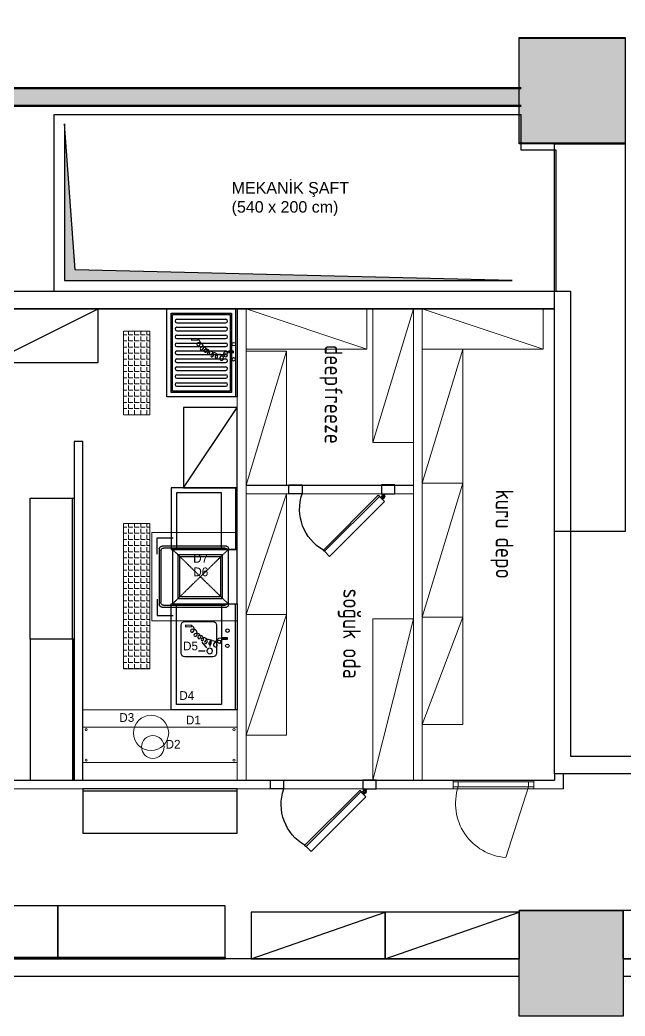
# Model space of a CAD drawing. Header units: millimetres. Extents: x 0 to 45949, y -31098 to 10954.
# Drawn here: x 28731 to 29418, y -7649 to -6518 of the extents above; entities that cross this region are included whole.
import ezdxf
from ezdxf import colors
from ezdxf.entities.mleader import LeaderData, LeaderLine
from ezdxf.enums import TextEntityAlignment as Align
from ezdxf.math import Vec2, Vec3

# ---------------------------------------------------------------- set-up
doc = ezdxf.new("R2010")
doc.units = ezdxf.units.MM
doc.linetypes.add('14.022_TASIYICI_+56.00$0$DUZ', pattern=[0])
doc.linetypes.add('DASHED', pattern=[0.75, 0.5, -0.25])
for name, color, linetype in [('14.022_CEKIRDEKLER_SAFTLAR_+56.00$0$YPM_BYM_SAFT', 252, 'Continuous'), ('14.022_CEKIRDEKLER_SAFTLAR_+56.00$0$YPM_NTS_YZ_SAFT', 252, 'Continuous'), ('14.022_PLAN_+56.00$0$YPM_DVR_GB 20cm', 252, 'Continuous'), ('14.022_TASIYICI_+56.00$0$YPM_STR_BA', 252, '14.022_TASIYICI_+56.00$0$DUZ'), ('14.022_TASIYICI_+56.00$0$YPM_STR_BAT', 252, 'Continuous'), ('A_YIRTIK_ALTDOSEME', 252, 'Continuous'), ('S2000-002 Çizgi', 7, 'Continuous'), ('S2000-034 Soğuk Oda', 1, 'Continuous')]:
    doc.layers.add(name, color=color, linetype=linetype)
for name, color, linetype, lineweight in [('Duvar', 5, 'Continuous', 35), ('iç ölçü', 7, 'Continuous', 15), ('mahal-yazi', 14, 'Continuous', 9), ('MOBİLYA TEFRİŞ', 35, 'Continuous', 15)]:
    doc.layers.add(name, color=color, linetype=linetype, lineweight=lineweight)
doc.styles.add('14.022_CEKIRDEKLER_SAFTLAR_+56.00$0$Standard', font='arial.ttf')
doc.styles.add('arial', font='isocpeur.ttf')
doc.styles.get("Standard").update_dxf_attribs({"font": 'arial.ttf'})
doc.styles.add('TAKSİM', font='GOTHIC.TTF', dxfattribs={"height": 20})

# ---------------------------------------------------------------- blocks, each defined once
blk = doc.blocks.new('A$C7EB32CAC')
at = {"layer": 'S2000-002 Çizgi'}
for points in [[(0, 75), (70, 75), (70, 73), (0, 73)], [(0, 75), (70, 75), (70, 0), (0, 0)], [(0, 57), (64, 57), (64, 6), (0, 6)]]:
    blk.add_lwpolyline(points, close=True, dxfattribs=at)
blk = doc.blocks.new('A$C7ED97EAE')
at = {"layer": 'S2000-002 Çizgi'}
for p, q in [((3.5, 88.5), (65.5, 88.5)), ((3.5, 15), (3.5, 88.5)), ((65.5, 88.5), (65.5, 15)), ((0, 3), (0, 76.5)), ((2, 78.5), (3.5, 78.5)), ((2, 5), (2, 75)), ((3.5, 78.5), (65.5, 78.5)), ((3.5, 76.5), (3.5, 76.5)), ((65.5, 78.5), (67, 78.5)), ((65.5, 76.5), (65.5, 76.5)), ((67, 75), (67, 5)), ((69, 76.5), (69, 3)), ((65.5, 15), (3.5, 15)), ((67, 15), (65.5, 15)), ((66, 0), (3, 0)), ((64, 2), (5, 2))]:
    blk.add_line(p, q, dxfattribs=at)
at = {"layer": 'S2000-002 Çizgi', "linetype": 'DASHED'}
for p, q in [((65.5, 78.5), (3.5, 15)), ((65.5, 15), (3.5, 78.5))]:
    blk.add_line(p, q, dxfattribs=at)
for points in [[(9.5, 21.5), (59.5, 21.5), (59.5, 71.5), (9.5, 71.5)], [(11.5, 23.5), (57.5, 23.5), (57.5, 69.5), (11.5, 69.5)]]:
    blk.add_lwpolyline(points, close=True, dxfattribs=at)
at = {"layer": 'S2000-002 Çizgi'}
for centre, radius, start, end in [((2, 76.5), 2, 90, 180), ((3.5, 75), 1.5, 90, 180), ((65.5, 75), 1.5, 0, 90), ((67, 76.5), 2, 0, 90), ((3, 3), 3, 180, 270), ((5, 5), 3, 180, 270), ((64, 5), 3, 270, 0), ((66, 3), 3, 270, 0)]:
    blk.add_arc(centre, radius, start, end, dxfattribs=at)
blk = doc.blocks.new('A$C44911D4B')
at = {"layer": 'S2000-034 Soğuk Oda'}
for points in [[(0, 81), (15, 81), (15, 71), (0, 71)], [(120, 81), (105, 81), (105, 71), (120, 71)]]:
    blk.add_lwpolyline(points, close=True, dxfattribs=at)
at = {"layer": 'S2000-034 Soğuk Oda', "color": 3, "linetype": 'ByBlock'}
for points in [[(12.8, 69.8, -0.39805), (12.9, 69.8), (16.2, 66.8), (14, 64.6), (11, 67.8, -0.39805), (11, 68)], [(13.9, 69.6, 0.617768), (14.4, 69.9), (14.5, 71), (11.3, 71), (11.4, 69.9, 0.617768), (11.9, 69.6, -0.364026)], [(11.5, 66.6), (11.4, 69.9, 0.617768), (11.9, 69.6, -0.364026), (13.9, 69.6, 0.617768), (14.4, 69.9), (14.3, 66.6, -0.39805), (14.2, 66.5), (11.6, 66.5, -0.39805)], [(79.5, 5.7, 0.491935), (80.9, 7.1), (18.7, 69.3, 0.499706), (17.3, 67.9)]]:
    blk.add_lwpolyline(points, format="xyb", close=True, dxfattribs=at)
blk.add_lwpolyline([(73.9, 0), (79.5, 5.7), (17.3, 67.9), (11.6, 62.2), (73.9, 0)], dxfattribs=at)
blk.add_circle((12.9, 67.9), 1, dxfattribs=at)
blk.add_circle((12.9, 67.9), 1, dxfattribs=at)
blk.add_arc((54.5, 53.5), 53.4, 299.6259, 19.0898, dxfattribs=at)
blk = doc.blocks.new('A$C7BE05278')
at = {"layer": 'S2000-002 Çizgi'}
h = blk.add_hatch(color=256, dxfattribs=at)
h.paths.add_polyline_path([(4.7, 9.9, -0.025454), (4.8, 10.4, 0.278063), (0.8, 7.5), (1.2, 7.3, -0.265675)])
h.paths.add_polyline_path([(5.4, 10.4, 0.028094), (4.8, 10.4, 0.025454), (4.7, 9.9, -0.030609), (5.2, 9.9, -0.027259)])
h.paths.add_polyline_path([(5.4, 10.4, 0.027259), (5.2, 9.9, -0.171751), (7.9, 9), (7.9, 9), (7.9, 9, -1.347305), (5.2, 7.1, -0.147228), (5.2, 9.9, 0.030609), (4.7, 9.9, 0.138731), (4.7, 7, 1.347306), (8.2, 9.4, 0.162476)])
h.paths.add_polyline_path([(12.5, 12.7), (12.7, 13.1, 0.483116), (4.8, 10.4, -0.028094), (5.4, 10.4, -0.470681)])
for p, q in [((14.4, 47.6), (14.3, 41.7)), ((14.4, 47.6), (14.3, 41.7)), ((16, 47.6), (14.4, 47.6)), ((16, 47.6), (14.4, 47.6)), ((15.1, 47.6), (15, 38.9)), ((15.9, 41.7), (16, 47.6)), ((15.9, 41.7), (16, 47.6)), ((14.3, 41.7), (15.9, 41.7)), ((14.3, 41.7), (15.9, 41.7)), ((0.5, 7.3), (0, 0)), ((0.5, 7.3), (0, 0)), ((0, 0), (1.9, 0)), ((1.5, 7.3), (0.5, 7.3)), ((1.5, 7.3), (0.5, 7.3)), ((1.9, 0), (1.5, 7.3)), ((1.9, 0), (1.5, 7.3))]:
    blk.add_line(p, q, dxfattribs=at)
for centre in [(6.3, 47.8), (23.5, 47.6)]:
    blk.add_circle(centre, 1.99, dxfattribs=at)
for centre, radius, start, end in [((17.8, 38.9), 2.86, 179.43, 359.43), ((19.1, 38.9), 1.6, 359.43, 179.43), ((25.1, 38.8), 7.64, 179.43, 242.0346), ((23.5, 30.9), 5.53, 105.7663, 225.7833), ((22.6, 34), 2.23, 242.0346, 105.7663), ((18.1, 21.1), 3.83, 52.4089, 229.1112), ((20, 25.6), 3.8, 74.9498, 261.6763), ((19.6, 23.1), 1.26, 261.6763, 52.4089), ((20.6, 27.9), 1.41, 225.7833, 74.9498), ((9.4, 8.6), 4.83, 57.0103, 197.5795), ((14.4, 12.6), 4.98, 103.1199, 200.7743), ((11.2, 11.3), 1.54, 200.7743, 57.0103), ((15.6, 16.7), 3.77, 86.0156, 220.6772), ((13.7, 15.7), 1.76, 236.8088, 103.1199), ((16.5, 19.2), 1.37, 229.1112, 116.3243), ((4.8, 5.6), 4.31, 51.245, 156.7533), ((6.4, 7.6), 1.7, 197.5795, 51.245)]:
    blk.add_arc(centre, radius, start, end, dxfattribs=at)
blk.add_solid([(15.9, 41.7), (14.3, 41.7), (16, 47.6), (14.4, 47.6)], dxfattribs=at)
blk = doc.blocks.new('A$C24883100')
at = {"layer": 'S2000-002 Çizgi'}
for p, q in [((30.7, 71.7), (29.6, 79.5)), ((34.5, 70.4), (39.6, 76.5)), ((36.2, 66.5), (44.1, 66.5))]:
    blk.add_line(p, q, dxfattribs=at)
for points in [[(0, 120), (0, 0), (75, 0), (75, 120)], [(0, 120), (0, 0), (2, 0), (2, 120)], [(18, 120), (18, 6), (69, 6), (69, 120)]]:
    blk.add_lwpolyline(points, close=True, dxfattribs=at)
blk.add_lwpolyline([(63.5, 64), (63.5, 96, 0.414214), (59.5, 100), (27.5, 100, 0.414214), (23.5, 96), (23.5, 64, 0.414214), (27.5, 60), (59.5, 60, 0.414214)], format="xyb", close=True, dxfattribs=at)
blk.add_circle((31.2, 66.7), 3.19, dxfattribs=at)
at = {"layer": 'S2000-002 Çizgi', "xscale": -1, "rotation": 90}
blk.add_blockref('A$C7BE05278', (58.8, 96), dxfattribs=at)
blk = doc.blocks.new('_TagSlot')
at = {"color": 0, "linetype": 'ByBlock', "lineweight": -2, "transparency": 16777216}
for p, q in [((-4, 4), (4, 4)), ((-4, -4), (4, -4))]:
    blk.add_line(p, q, dxfattribs=at)
for centre, start, end in [((-4, 0), 90, 270), ((4, 0), 270, 90)]:
    blk.add_arc(centre, 4, start, end, dxfattribs=at)
at = {"layer": 'MOBİLYA TEFRİŞ', "color": 0, "transparency": 16777216}
blk.add_attdef('TAGNUMBER', text='', height=3, dxfattribs=at).set_placement((0, -1.5), align=Align.CENTER)
blk = doc.blocks.new('A$C45344F17')
at = {"layer": 'S2000-002 Çizgi', "color": 254}
for p, q in [((12, 11.5), (12, 67)), ((16, 11.5), (16, 67)), ((21, 11.5), (21, 67)), ((25, 11.5), (25, 67)), ((30, 11.5), (30, 67)), ((34, 11.5), (34, 67)), ((39, 11.5), (39, 67)), ((43, 11.5), (43, 67)), ((48, 11.5), (48, 67)), ((52, 11.5), (52, 67)), ((57, 11.5), (57, 67)), ((61, 11.5), (61, 67)), ((66, 11.5), (66, 67)), ((70, 11.5), (70, 67)), ((75, 11.5), (75, 67)), ((79, 11.5), (79, 67)), ((84, 11.5), (84, 67)), ((88, 11.5), (88, 67))]:
    blk.add_line(p, q, dxfattribs=at)
at = {"layer": 'S2000-002 Çizgi'}
for points in [[(0, 80), (100, 80), (100, 0), (0, 0)], [(0, 80), (100, 80), (100, 78.5), (0, 78.5)], [(5, 73.5), (95, 73.5), (95, 5), (5, 5)], [(6.5, 72), (93.5, 72), (93.5, 6.5), (6.5, 6.5)]]:
    blk.add_lwpolyline(points, close=True, dxfattribs=at)
at = {"layer": 'S2000-002 Çizgi', "color": 254}
for centre, start, end in [((14, 67), 0, 180), ((23, 67), 0, 180), ((32, 67), 0, 180), ((41, 67), 0, 180), ((50, 67), 0, 180), ((59, 67), 0, 180), ((68, 67), 0, 180), ((77, 67), 0, 180), ((86, 67), 0, 180), ((14, 11.5), 180, 0), ((23, 11.5), 180, 0), ((32, 11.5), 180, 0), ((41, 11.5), 180, 0), ((50, 11.5), 180, 0), ((59, 11.5), 180, 0), ((68, 11.5), 180, 0), ((77, 11.5), 180, 0), ((86, 11.5), 180, 0)]:
    blk.add_arc(centre, 2, start, end, dxfattribs=at)
blk = doc.blocks.new('A$C19462346')
at = {"layer": 'S2000-002 Çizgi'}
for name, p in [('A$C45344F17', (0, 0)), ('A$C7BE05278', (34, 28.3))]:
    blk.add_blockref(name, p, dxfattribs=at)

msp = doc.modelspace()

# ---------------------------------------------------------------- hatches: boundary and pattern name
h = msp.add_hatch(color=256)
h.dxf.hatch_style = 1
h.paths.add_polyline_path([(29297.631, -6595.803), (28179.632, -6595.803), (28179.632, -6614.812), (29297.631, -6614.812)])
at = {"true_color": 0x636466}
h = msp.add_hatch(dxfattribs=at)
h.set_pattern_fill('ANSI36', color=251)
h.set_pattern_definition([(45, (4898.8125, -7258.612), (1.68379802, 6.1739261), [7.9375, -1.5875, 0, -1.5875])])
h.paths.add_polyline_path([(28177.631, -7528.803), (28059.632, -7528.803), (28059.632, -7648.803), (28177.631, -7648.803)])
h.paths.add_polyline_path([(29415.631, -7528.803), (29297.631, -7528.803), (29297.631, -7648.803), (29415.631, -7648.803)])
at = {"layer": '14.022_CEKIRDEKLER_SAFTLAR_+56.00$0$YPM_BYM_SAFT', "ltscale": 0.2}
h = msp.add_hatch(color=256, dxfattribs=at)
h.dxf.hatch_style = 1
h.paths.add_polyline_path([(28781.631, -6813.803), (29289.631, -6813.803), (28793.631, -6801.803), (28781.631, -6635.803)])
at = {"layer": '14.022_TASIYICI_+56.00$0$YPM_STR_BAT'}
for points in [[(29297.631, -6537.812), (29417.631, -6537.812), (29417.631, -6657.812), (29297.631, -6657.812)], [(29297.631, -6538.803), (29417.631, -6538.803), (29417.631, -6658.803), (29297.631, -6658.803)]]:
    msp.add_hatch(color=256, dxfattribs=at).paths.add_polyline_path(points)
at = {"layer": 'iç ölçü'}
h = msp.add_hatch(dxfattribs=at)
h.set_pattern_fill('ANGLE', color=256)
h.set_pattern_definition([(0, (11252.071, -3864.784), (0, 6.985), [5.08, -1.905]), (90, (11252.071, -3864.784), (-6.985, 4e-16), [5.08, -1.905])])
h.paths.add_polyline_path([(28848.586, -6966.28), (28878.586, -6966.28), (28878.586, -6871.28), (28848.586, -6871.28)])
h = msp.add_hatch(dxfattribs=at)
h.set_pattern_fill('ANGLE', color=256)
h.set_pattern_definition([(0, (11252.071, -4083.216), (0, 6.985), [5.08, -1.905]), (90, (11252.071, -4083.216), (-6.985, 4e-16), [5.08, -1.905])])
h.paths.add_polyline_path([(28848.586, -7254.713), (28878.586, -7254.713), (28878.586, -7089.713), (28848.586, -7089.713)])

# ---------------------------------------------------------------- linework, layer by layer
for p, q in [((28697.862, -6906.803), (28819.862, -6845.803)), ((28916.631, -7048.998), (28977.631, -6957.998)), ((28987.631, -7045.939), (29177.631, -7045.939)), ((28707.649, -7380.998), (29337.631, -7380.998)), ((29337.631, -7373.803), (29337.631, -7380.998)), ((29347.631, -7390.998), (29347.631, -7373.803)), ((28993.631, -7583.803), (29145.631, -7530.803)), ((29145.631, -7583.803), (29297.631, -7530.803))]:
    msp.add_line(p, q)
for points in [[(29337.631, -6658.803), (29417.631, -6658.803), (29417.631, -7098.803), (29337.631, -7098.803), (29337.631, -6658.803)], [(29755.631, -7583.803), (29755.631, -7373.803), (29337.631, -7373.803), (29337.631, -6845.803), (28120.631, -6845.803), (28120.631, -6665.803)], [(28140.631, -6665.803), (28140.631, -6825.803), (29355.631, -6825.803), (29355.631, -7353.803), (29775.631, -7353.803), (29775.631, -7603.803), (29415.631, -7603.803)], [(28886.631, -7124.37), (28886.631, -7105.998), (28905.004, -7105.998)], [(28886.631, -7175.625), (28886.631, -7193.998), (28905.004, -7193.998)], [(29755.631, -7583.803), (29415.631, -7583.803), (29415.631, -7528.803), (29297.631, -7528.803), (29297.631, -7583.803), (28177.631, -7583.803)], [(29297.631, -7603.803), (28177.631, -7603.803)]]:
    msp.add_lwpolyline(points)
for points in [[(28697.862, -6906.803), (28819.862, -6906.803), (28819.862, -6845.803), (28697.862, -6845.803)], [(28916.631, -7048.998), (28977.631, -7048.998), (28977.631, -6957.998), (28916.631, -6957.998)], [(28792.631, -7380.998), (28802.631, -7380.998), (28802.631, -6996.543), (28792.631, -6996.543)], [(28742.631, -7060.998), (28792.631, -7060.998), (28792.631, -7220.998), (28742.631, -7220.998)], [(28792.631, -7220.998), (28790.631, -7220.998), (28790.631, -7060.998), (28792.631, -7060.998)], [(28742.631, -7380.998), (28792.631, -7380.998), (28792.631, -7220.998), (28742.631, -7220.998)], [(28792.631, -7220.998), (28790.631, -7220.998), (28790.631, -7380.998), (28792.631, -7380.998)], [(28802.631, -7440.998), (28977.631, -7440.998), (28977.631, -7390.998), (28802.631, -7390.998)], [(28802.631, -7392.998), (28977.631, -7392.998), (28977.631, -7390.998), (28802.631, -7390.998)], [(28584.114, -7583.803), (28774.114, -7583.803), (28774.114, -7523.803), (28584.114, -7523.803)], [(28774.114, -7583.803), (28964.114, -7583.803), (28964.114, -7523.803), (28774.114, -7523.803)], [(28993.631, -7583.803), (29145.631, -7583.803), (29145.631, -7530.803), (28993.631, -7530.803)], [(29145.631, -7583.803), (29297.631, -7583.803), (29297.631, -7530.803), (29145.631, -7530.803)], [(29415.631, -7583.803), (29615.631, -7583.803), (29615.631, -7528.803), (29415.631, -7528.803)], [(28584.114, -7581.803), (28774.114, -7581.803), (28774.114, -7583.803), (28584.114, -7583.803)], [(28774.114, -7581.803), (28964.114, -7581.803), (28964.114, -7583.803), (28774.114, -7583.803)]]:
    msp.add_lwpolyline(points, close=True)
at = {"layer": '14.022_CEKIRDEKLER_SAFTLAR_+56.00$0$YPM_BYM_SAFT', "ltscale": 0.2}
msp.add_lwpolyline([(28781.631, -6813.803), (29289.631, -6813.803), (28793.631, -6801.803), (28781.631, -6635.803)], close=True, dxfattribs=at)
at = {"layer": '14.022_PLAN_+56.00$0$YPM_DVR_GB 20cm'}
for points in [[(28179.631, -6594.812), (29299.631, -6594.812)], [(28179.631, -6595.803), (29299.631, -6595.803)], [(28179.631, -6614.812), (29299.631, -6614.812)], [(28179.631, -6615.803), (29299.631, -6615.803)], [(28159.631, -6665.803), (28159.631, -6845.803), (29337.631, -6845.803)], [(28179.631, -6665.803), (28179.631, -6825.803), (29339.631, -6825.803)]]:
    msp.add_lwpolyline(points, dxfattribs=at)
at = {"layer": '14.022_TASIYICI_+56.00$0$YPM_STR_BA'}
for points in [[(29297.631, -6537.812), (29417.631, -6537.812), (29417.631, -6657.812), (29297.631, -6657.812), (29297.631, -6537.812)], [(29297.631, -6538.803), (29417.631, -6538.803), (29417.631, -6658.803), (29297.631, -6658.803), (29297.631, -6538.803)], [(29297.631, -7528.803), (29415.631, -7528.803), (29415.631, -7648.803), (29297.631, -7648.803), (29297.631, -7528.803)]]:
    msp.add_lwpolyline(points, dxfattribs=at)
at = {"layer": 'A_YIRTIK_ALTDOSEME'}
msp.add_lwpolyline([(28769.631, -6825.805), (29339.631, -6825.805), (29339.631, -6665.805), (29299.631, -6665.803), (29299.631, -6625.805), (28769.631, -6625.805)], close=True, dxfattribs=at)
at = {"layer": 'iç ölçü'}
for p, q in [((28977.631, -6845.803), (28977.631, -7380.998)), ((28987.631, -6845.803), (28987.631, -7380.998)), ((29124.63, -6891.803), (28987.631, -6845.803)), ((29177.631, -6845.803), (29131.631, -6997.803)), ((29177.631, -6845.803), (29177.631, -7380.998)), ((29187.631, -6845.803), (29187.631, -7380.998)), ((29324.63, -6891.803), (29187.631, -6845.803)), ((29337.631, -6870.939), (29337.631, -7340.998)), ((29033.631, -6893.939), (28987.631, -7045.939)), ((29187.631, -7043.803), (29233.631, -6891.803)), ((29187.631, -7195.803), (29233.631, -7043.803)), ((28987.631, -7055.939), (29177.631, -7055.939)), ((29033.631, -7055.939), (28987.631, -7192.939)), ((29033.631, -7192.939), (28987.631, -7329.939)), ((29177.631, -7197.998), (29131.631, -7380.998)), ((29187.631, -7317.803), (29233.631, -7195.803)), ((29222.531, -7380.893), (29222.531, -7390.893)), ((29222.531, -7383.036), (29308.246, -7383.036)), ((29313.96, -7380.893), (29313.96, -7390.893)), ((29347.631, -7390.998), (28707.649, -7390.998)), ((29222.531, -7388.75), (29308.246, -7388.75)), ((29282.209, -7468.75), (29308.246, -7388.75))]:
    msp.add_line(p, q, dxfattribs=at)
for points in [[(29124.63, -6891.803), (29124.63, -6845.803), (28987.631, -6845.803), (28987.631, -6891.803)], [(29177.631, -6845.803), (29131.631, -6845.803), (29131.631, -6997.803), (29177.631, -6997.803)], [(29324.63, -6891.803), (29324.63, -6845.803), (29187.631, -6845.803), (29187.631, -6891.803)], [(28878.586, -6966.28), (28848.586, -6966.28), (28848.586, -6871.28), (28878.586, -6871.28)], [(29033.631, -6893.939), (28987.631, -6893.939), (28987.631, -7045.939), (29033.631, -7045.939)], [(29187.631, -7043.803), (29233.631, -7043.803), (29233.631, -6891.803), (29187.631, -6891.803)], [(29187.631, -7195.803), (29233.631, -7195.803), (29233.631, -7043.803), (29187.631, -7043.803)], [(29033.631, -7055.939), (28987.631, -7055.939), (28987.631, -7192.939), (29033.631, -7192.939)], [(28878.586, -7254.713), (28848.586, -7254.713), (28848.586, -7089.713), (28878.586, -7089.713)], [(28977.631, -7199.998), (28880.631, -7199.998), (28880.631, -7099.998), (28977.631, -7099.998)], [(29033.631, -7192.939), (28987.631, -7192.939), (28987.631, -7329.939), (29033.631, -7329.939)], [(29177.631, -7197.998), (29131.631, -7197.998), (29131.631, -7380.998), (29177.631, -7380.998)], [(29187.631, -7317.803), (29233.631, -7317.803), (29233.631, -7195.803), (29187.631, -7195.803)], [(28977.631, -7380.998), (28802.631, -7380.998), (28802.631, -7300.998), (28977.631, -7300.998)], [(28977.631, -7360.998), (28802.631, -7360.998), (28802.631, -7320.998), (28977.631, -7320.998)], [(29222.531, -7383.036), (29228.246, -7383.036), (29228.246, -7388.75), (29222.531, -7388.75), (29222.531, -7383.036)], [(29308.246, -7383.036), (29313.96, -7383.036), (29313.96, -7388.75), (29308.246, -7388.75), (29308.246, -7383.036)]]:
    msp.add_lwpolyline(points, close=True, dxfattribs=at)
for centre, radius in [((28879.865, -7327.374), 20), ((28806.246, -7323.719), 1.298), ((28974.017, -7323.719), 1.298), ((28881.903, -7343.328), 12.899), ((28806.246, -7358.276), 1.298), ((28974.017, -7358.276), 1.298)]:
    msp.add_circle(centre, radius, dxfattribs=at)
msp.add_arc((29286.698, -7407.522), 61.393, 162.195648, 265.806549, dxfattribs=at)

# ---------------------------------------------------------------- block references
at = {"xscale": -1}
msp.add_blockref('A$C24883100', (28977.631, -7300.998), dxfattribs=at)
at = {"layer": 'Duvar', "xscale": -1}
for p in [(29156.304, -7126.921), (29135.322, -7461.98)]:
    msp.add_blockref('A$C44911D4B', p, dxfattribs=at)
at = {"layer": 'S2000-002 Çizgi', "rotation": 270}
msp.add_blockref('A$C19462346', (28897.631, -6845.803), dxfattribs=at)
at = {"layer": 'S2000-002 Çizgi', "xscale": -1, "rotation": 270}
for name, p in [('A$C7EB32CAC', (28902.631, -7118.998)), ('A$C7ED97EAE', (28889.131, -7184.498))]:
    msp.add_blockref(name, p, dxfattribs=at)

# ---------------------------------------------------------------- texts
at = {"style": 'TAKSİM'}
for s, p in [('D7', (28927.616, -7134.122, -0.001)), ('D6', (28927.851, -7149.461, -0.001)), ('D5', (28916.155, -7233.618, -0.001)), ('D4', (28911.953, -7289.859, -0.001)), ('D3', (28843.865, -7314.833, -0.001)), ('D1', (28919.399, -7317.709, -0.001)), ('D2', (28896.378, -7345.226, -0.001))]:
    msp.add_text(s, height=9.9, dxfattribs=at).set_placement(p)
at = {"layer": '14.022_CEKIRDEKLER_SAFTLAR_+56.00$0$YPM_NTS_YZ_SAFT', "insert": (28971.303, -6702.053), "char_height": 13, "attachment_point": 1, "style": '14.022_CEKIRDEKLER_SAFTLAR_+56.00$0$Standard'}
msp.add_mtext_dynamic_manual_height_columns('MEKANİK ŞAFT\\P(540 x 200 cm)', width=292.01327, gutter_width=12.5, heights=[0], dxfattribs=at)
at = {"layer": 'mahal-yazi', "style": 'arial', "width": 0.8}
for s, p in [('deepfreeze', (29076.945, -6886.86, -67677.355)), ('kuru depo', (29270.932, -7051.07, -67677.355)), ('soğuk oda', (29097.812, -7163.714, -67677.355))]:
    msp.add_text(s, height=20, rotation=270, dxfattribs=at).set_placement(p)

# ---------------------------------------------------------------- leaders
at = {"layer": 'MOBİLYA TEFRİŞ'}
ml = msp.add_multileader_block('Standard', dxfattribs=at)
ml.set_content('_TagSlot', color=30, scale=1.5)
ml.set_attribute('TAGNUMBER', 'MH-20', width=0)
ml.set_leader_properties()
ml.build(insert=Vec2(0, 0))
ml.multileader.update_dxf_attribs({"leader_type": 0})
ctx = ml.context
ctx.base_point, ctx.plane_origin, ctx.plane_x_axis, ctx.plane_y_axis = Vec3(34452.989, -6732.544), Vec3(34464.989, -6732.537), Vec3(0.99999984, 0.00057414), Vec3(-0.00057414, 0.99999984)
notes = []
notes.append((ctx, [(0, (0, 0, 0), (0, 0), (1, 0), 1, [])]))
ctx.block.insert, ctx.block.rotation = Vec3(34464.989, -6732.537), 0.00057414
ml = msp.add_multileader_block('Standard', dxfattribs=at)
ml.set_content('_TagSlot', color=30, scale=1.5)
ml.set_attribute('TAGNUMBER', 'MH-20', width=0)
ml.set_leader_properties()
ml.build(insert=Vec2(0, 0))
ml.multileader.update_dxf_attribs({"leader_type": 0})
ctx = ml.context
ctx.base_point, ctx.plane_origin, ctx.plane_x_axis, ctx.plane_y_axis = Vec3(34267.585, -6734.978), Vec3(34279.585, -6734.971), Vec3(0.99999984, 0.00057414), Vec3(-0.00057414, 0.99999984)
notes.append((ctx, [(0, (0, 0, 0), (0, 0), (1, 0), 1, [])]))
ctx.block.insert, ctx.block.rotation = Vec3(34279.585, -6734.971), 0.00057414
ml = msp.add_multileader_block('Standard', dxfattribs=at)
ml.set_content('_TagSlot', color=30, scale=1.5)
ml.set_attribute('TAGNUMBER', 'MH-20', width=0)
ml.set_leader_properties()
ml.build(insert=Vec2(0, 0))
ml.multileader.update_dxf_attribs({"leader_type": 0})
ctx = ml.context
ctx.base_point, ctx.plane_origin, ctx.plane_x_axis, ctx.plane_y_axis = Vec3(34458.831, -6943.862), Vec3(34470.831, -6943.855), Vec3(0.99999984, 0.00057414), Vec3(-0.00057414, 0.99999984)
notes.append((ctx, [(0, (0, 0, 0), (0, 0), (1, 0), 1, [])]))
ctx.block.insert, ctx.block.rotation = Vec3(34470.831, -6943.855), 0.00057414
ml = msp.add_multileader_block('Standard', dxfattribs=at)
ml.set_content('_TagSlot', color=30, scale=1.5)
ml.set_attribute('TAGNUMBER', 'MH-20', width=0)
ml.set_leader_properties()
ml.build(insert=Vec2(0, 0))
ml.multileader.update_dxf_attribs({"leader_type": 0})
ctx = ml.context
ctx.base_point, ctx.plane_origin, ctx.plane_x_axis, ctx.plane_y_axis = Vec3(34273.427, -6946.295), Vec3(34285.427, -6946.288), Vec3(0.99999984, 0.00057414), Vec3(-0.00057414, 0.99999984)
notes.append((ctx, [(0, (0, 0, 0), (0, 0), (1, 0), 1, [])]))
ctx.block.insert, ctx.block.rotation = Vec3(34285.427, -6946.288), 0.00057414
ml = msp.add_multileader_block('Standard', dxfattribs=at)
ml.set_content('_TagSlot', color=30, scale=1.5)
ml.set_attribute('TAGNUMBER', 'MH-20', width=0)
ml.set_leader_properties()
ml.build(insert=Vec2(0, 0))
ml.multileader.update_dxf_attribs({"leader_type": 0})
ctx = ml.context
ctx.base_point, ctx.plane_origin, ctx.plane_x_axis, ctx.plane_y_axis = Vec3(34582.009, -7275.722), Vec3(34594.009, -7275.715), Vec3(0.99999984, 0.00057414), Vec3(-0.00057414, 0.99999984)
notes.append((ctx, [(0, (0, 0, 0), (0, 0), (1, 0), 1, [])]))
ctx.block.insert, ctx.block.rotation = Vec3(34594.009, -7275.715), 0.00057414
ml = msp.add_multileader_block('Standard', dxfattribs=at)
ml.set_content('_TagSlot', color=30, scale=1.5)
ml.set_attribute('TAGNUMBER', 'MH-20', width=0)
ml.set_leader_properties()
ml.build(insert=Vec2(0, 0))
ml.multileader.update_dxf_attribs({"leader_type": 0})
ctx = ml.context
ctx.base_point, ctx.plane_origin, ctx.plane_x_axis, ctx.plane_y_axis = Vec3(34396.605, -7278.155), Vec3(34408.605, -7278.148), Vec3(0.99999984, 0.00057414), Vec3(-0.00057414, 0.99999984)
notes.append((ctx, [(0, (0, 0, 0), (0, 0), (1, 0), 1, [])]))
ctx.block.insert, ctx.block.rotation = Vec3(34408.605, -7278.148), 0.00057414
for ctx, leaders in notes:
    for number, flags, end, landing, length, lines in leaders:
        leader = LeaderData()
        leader.index, (leader.has_last_leader_line, leader.has_dogleg_vector, leader.attachment_direction) = number, flags
        leader.last_leader_point, leader.dogleg_vector, leader.dogleg_length = Vec3(end), Vec3(landing), length
        for number, points, colour, breaks in lines:
            line = LeaderLine()
            line.index, line.vertices, line.color, line.breaks = number, Vec3.list(points), colors.encode_raw_color(colour), breaks
            leader.lines.append(line)
        ctx.leaders.append(leader)

doc.saveas('drawing.dxf')
